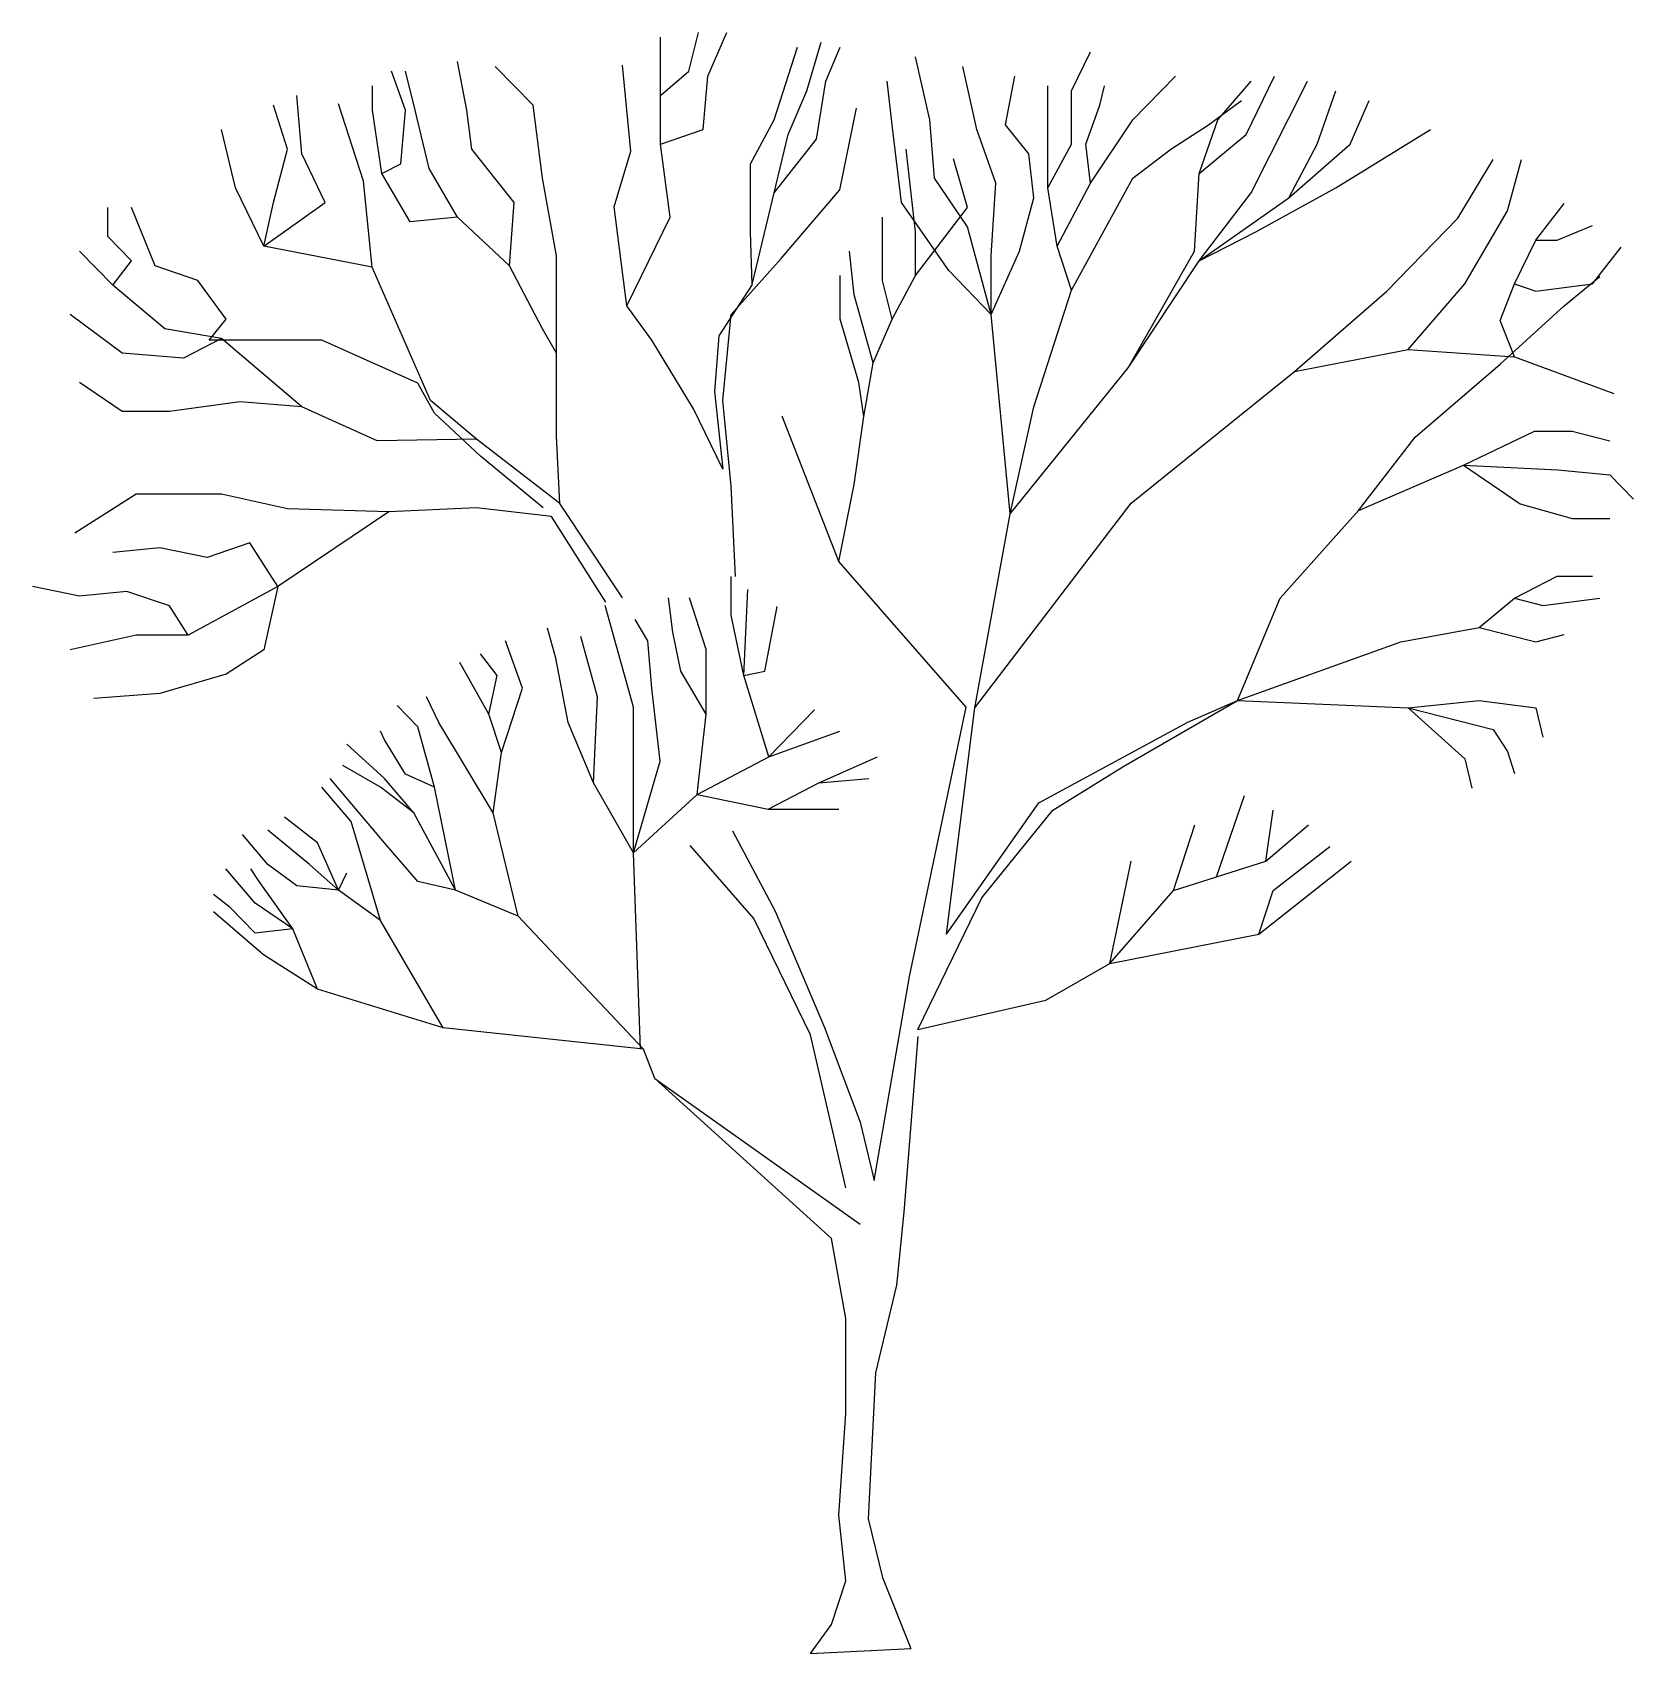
# Model space of a CAD drawing. Extents: x 327105 to 328150, y 67417 to 68475.
import ezdxf

# ---------------------------------------------------------------- set-up
doc = ezdxf.new("R2010")
doc.units = 0
doc.header["$MEASUREMENT"] = 0
doc.layers.get('0').update_dxf_attribs({"linetype": 'CONTINUOUS'})

msp = doc.modelspace()

# ---------------------------------------------------------------- linework, layer by layer
at = {"color": 7, "linetype": 'CONTINUOUS'}
for p, q in [((327533.4, 68449.6), (327539.6, 68474.9)), ((327545.7, 68446.4), (327558.1, 68474.9)), ((327514.9, 68433.7), (327514.9, 68471.8)), ((327588.9, 68417.9), (327604.3, 68465.4)), ((327610.4, 68436.9), (327619.7, 68468.6)), ((327622.8, 68443.2), (327632, 68465.4)), ((327388.6, 68424.2), (327382.4, 68455.9)), ((327495.6, 68397.5), (327490.1, 68453.6)), ((327690.5, 68417.9), (327681.3, 68459.1)), ((327783, 68436.9), (327795.3, 68462.2)), ((327348.5, 68424.2), (327339.3, 68449.6)), ((327354.7, 68424.2), (327348.5, 68449.6)), ((327431.7, 68427.4), (327407.1, 68452.7)), ((327514.9, 68433.7), (327533.4, 68449.6)), ((327542.7, 68411.5), (327545.7, 68446.4)), ((327616.6, 68405.2), (327622.8, 68443.2)), ((327665.9, 68414.7), (327662.8, 68443.2)), ((327721.3, 68411.5), (327712.1, 68452.7)), ((327739.8, 68414.7), (327746, 68446.4)), ((327841.5, 68436.9), (327850.8, 68446.4)), ((327878.5, 68417.9), (327900.1, 68443.2)), ((327897, 68408.3), (327915.4, 68446.4)), ((327900.1, 68370.3), (327937, 68443.2)), ((327280.8, 68395.7), (327277.7, 68433.7)), ((327327, 68424.2), (327327, 68440.1)), ((327514.9, 68402), (327514.9, 68433.7)), ((327598.1, 68408.3), (327610.4, 68436.9)), ((327767.6, 68411.5), (327767.6, 68440.1)), ((327783, 68402), (327783, 68436.9)), ((327801.5, 68427.4), (327804.5, 68440.1)), ((327823, 68417.9), (327841.5, 68436.9)), ((327943.2, 68402), (327955.5, 68436.9)), ((327271.5, 68398.8), (327262.3, 68427.4)), ((327321.2, 68377.9), (327304.9, 68428.4)), ((327333.1, 68383), (327327, 68424.2)), ((327345.5, 68389.3), (327348.5, 68424.2)), ((327363.9, 68386.1), (327354.7, 68424.2)), ((327391.7, 68398.8), (327388.6, 68424.2)), ((327437.9, 68379.8), (327431.7, 68427.4)), ((327631.8, 68372.3), (327642.7, 68425.6)), ((327792.2, 68402), (327801.5, 68427.4)), ((327872.3, 68414.7), (327893.9, 68430.5)), ((327964.8, 68402), (327977.1, 68430.5)), ((327237.6, 68373.5), (327228.4, 68411.5)), ((327514.9, 68402), (327542.7, 68411.5)), ((327573.5, 68389.3), (327588.9, 68417.9)), ((327672.1, 68364), (327665.9, 68414.7)), ((327693.6, 68379.8), (327690.5, 68417.9)), ((327733.7, 68376.6), (327721.3, 68411.5)), ((327755.2, 68395.7), (327739.8, 68414.7)), ((327767.6, 68373.5), (327767.6, 68411.5)), ((327795.3, 68376.6), (327823, 68417.9)), ((327847.7, 68398.8), (327872.3, 68414.7)), ((327866.2, 68383), (327878.5, 68417.9)), ((327955.5, 68373.5), (328017.1, 68411.5)), ((327521.1, 68354.4), (327514.9, 68402)), ((327588.9, 68370.3), (327598.1, 68408.3)), ((327588.9, 68370.3), (327616.6, 68405.2)), ((327767.6, 68373.5), (327783, 68402)), ((327795.3, 68376.6), (327792.2, 68402)), ((327866.2, 68383), (327897, 68408.3)), ((327924.7, 68367.1), (327943.2, 68402)), ((327924.7, 68367.1), (327964.8, 68402)), ((327262.3, 68364), (327271.5, 68398.8)), ((327296.2, 68364), (327280.8, 68395.7)), ((327419.4, 68364), (327391.7, 68398.8)), ((327484.7, 68361.1), (327495.6, 68397.5)), ((327681.3, 68344.9), (327675.1, 68398.8)), ((327715.2, 68360.8), (327705.9, 68392.5)), ((327758.3, 68367.1), (327755.2, 68395.7)), ((327823, 68379.8), (327847.7, 68398.8)), ((328034.9, 68353.8), (328058.1, 68392)), ((328067.3, 68358.6), (328076.6, 68392)), ((327333.1, 68383), (327345.5, 68389.3)), ((327351.6, 68351.3), (327333.1, 68383)), ((327382.4, 68354.4), (327363.9, 68386.1)), ((327447.1, 68329.1), (327437.9, 68379.8)), ((327573.5, 68344.9), (327573.5, 68389.3)), ((327715.2, 68348.1), (327693.6, 68379.8)), ((327783, 68306.9), (327823, 68379.8)), ((327863.1, 68332.2), (327866.2, 68383)), ((327256.1, 68335.4), (327237.6, 68373.5)), ((327326.7, 68321.9), (327321.2, 68377.9)), ((327574.6, 68310.6), (327588.9, 68370.3)), ((327593.6, 68327.5), (327631.8, 68372.3)), ((327730.6, 68329.1), (327733.7, 68376.6)), ((327773.7, 68335.4), (327767.6, 68373.5)), ((327773.7, 68335.4), (327795.3, 68376.6)), ((327866.2, 68325.9), (327900.1, 68370.3)), ((327903.1, 68344.9), (327955.5, 68373.5)), ((327154.4, 68341.8), (327154.4, 68360.8)), ((327185.2, 68322.7), (327169.8, 68360.8)), ((327256.1, 68335.4), (327262.3, 68364)), ((327256.1, 68335.4), (327296.2, 68364)), ((327416.3, 68322.7), (327419.4, 68364)), ((327492.8, 68296.6), (327484.7, 68361.1)), ((327702.9, 68319.6), (327672.1, 68364)), ((327681.3, 68316.4), (327715.2, 68360.8)), ((327749.1, 68332.2), (327758.3, 68367.1)), ((327866.2, 68325.9), (327924.7, 68367.1)), ((328039.6, 68310.9), (328067.3, 68358.6)), ((328085.9, 68339.5), (328104.4, 68363.4)), ((327382.4, 68354.4), (327351.6, 68351.3)), ((327416.3, 68322.7), (327382.4, 68354.4)), ((327492.8, 68296.6), (327521.1, 68354.4)), ((327659.7, 68313.2), (327659.7, 68354.4)), ((327730.6, 68291), (327715.2, 68348.1)), ((327988.6, 68306.1), (328034.9, 68353.8)), ((328099.8, 68339.5), (328122.9, 68349)), ((327169.8, 68325.9), (327154.4, 68341.8)), ((327574.6, 68310.6), (327573.5, 68344.9)), ((327681.3, 68316.4), (327681.3, 68344.9)), ((327866.2, 68325.9), (327903.1, 68344.9)), ((328072, 68310.9), (328085.9, 68339.5)), ((328085.9, 68339.5), (328099.8, 68339.5)), ((327157.5, 68310.1), (327135.9, 68332.2)), ((327326.7, 68321.9), (327256.1, 68335.4)), ((327447.1, 68265.7), (327447.1, 68329.1)), ((327560.9, 68291), (327593.6, 68327.5)), ((327641.2, 68303.7), (327638.2, 68332.2)), ((327730.6, 68291), (327749.1, 68332.2)), ((327730.6, 68291), (327730.6, 68329.1)), ((327783, 68306.9), (327773.7, 68335.4)), ((327819.9, 68256.1), (327863.1, 68332.2)), ((328122.9, 68310.9), (328141.5, 68334.8)), ((327157.5, 68310.1), (327169.8, 68325.9)), ((327213, 68313.2), (327185.2, 68322.7)), ((327364.8, 68234.9), (327326.7, 68321.9)), ((327437.9, 68281.5), (327416.3, 68322.7)), ((327632, 68287.9), (327632, 68316.4)), ((327665.9, 68287.9), (327681.3, 68316.4)), ((327730.6, 68291), (327702.9, 68319.6)), ((327819.9, 68256.1), (327866.2, 68325.9)), ((327191.4, 68281.5), (327157.5, 68310.1)), ((327231.5, 68287.9), (327213, 68313.2)), ((327574.6, 68310.6), (327552.8, 68277)), ((327665.9, 68287.9), (327659.7, 68313.2)), ((327758.3, 68230.8), (327783, 68306.9)), ((327928.4, 68253.7), (327988.6, 68306.1)), ((328002.5, 68268), (328039.6, 68310.9)), ((328062.7, 68287.1), (328072, 68310.9)), ((328072, 68310.9), (328085.9, 68306.1)), ((328085.9, 68306.1), (328122.9, 68310.9)), ((328104.4, 68296.6), (328127.6, 68315.7)), ((327509.2, 68274.2), (327492.8, 68296.6)), ((327653.6, 68259.3), (327641.2, 68303.7)), ((328062.7, 68258.5), (328104.4, 68296.6)), ((327163.7, 68265.7), (327129.8, 68291)), ((327220.4, 68274.2), (327231.5, 68287.9)), ((327555.5, 68234.9), (327560.9, 68291)), ((327644.3, 68246.6), (327632, 68287.9)), ((327653.6, 68259.3), (327665.9, 68287.9)), ((327742.9, 68161), (327730.6, 68291)), ((328072, 68263.2), (328062.7, 68287.1)), ((327228.4, 68275.2), (327191.4, 68281.5)), ((327228.4, 68275.2), (327203.7, 68262.5)), ((327294, 68274.2), (327220.4, 68274.2)), ((327280.8, 68230.8), (327228.4, 68275.2)), ((327356.6, 68246.2), (327294, 68274.2)), ((327447.1, 68265.7), (327437.9, 68281.5)), ((327536.4, 68229.3), (327509.2, 68274.2)), ((327552.8, 68277), (327550.1, 68240.6)), ((327203.7, 68262.5), (327163.7, 68265.7)), ((327447.1, 68211.8), (327447.1, 68265.7)), ((327928.4, 68253.7), (328002.5, 68268)), ((328002.5, 68268), (328072, 68263.2)), ((328072, 68263.2), (328136.8, 68239.4)), ((327647.4, 68224.4), (327653.6, 68259.3)), ((327742.9, 68161), (327819.9, 68256.1)), ((327821.8, 68167.9), (327928.4, 68253.7)), ((328007.1, 68210.8), (328062.7, 68258.5)), ((327163.7, 68227.6), (327135.9, 68246.6)), ((327367.5, 68226.5), (327356.6, 68246.2)), ((327647.4, 68224.4), (327644.3, 68246.6)), ((327240.7, 68234), (327194.5, 68227.6)), ((327280.8, 68230.8), (327240.7, 68234)), ((327394.8, 68209.7), (327364.8, 68234.9)), ((327550.1, 68240.6), (327555.5, 68190.1)), ((327560.9, 68178.9), (327555.5, 68234.9)), ((327194.5, 68227.6), (327163.7, 68227.6)), ((327330.1, 68208.6), (327280.8, 68230.8)), ((327397.5, 68198.5), (327367.5, 68226.5)), ((327555.5, 68190.1), (327536.4, 68229.3)), ((327631.1, 68129.7), (327594.2, 68224.7)), ((327641.2, 68180.1), (327647.4, 68224.4)), ((327742.9, 68161), (327758.3, 68230.8)), ((327449.2, 68167.7), (327447.1, 68211.8)), ((327970.1, 68163.1), (328007.1, 68210.8)), ((328038.7, 68192.7), (328084.9, 68214.9)), ((328084.9, 68214.9), (328109.6, 68214.9)), ((328109.6, 68214.9), (328134.2, 68208.6)), ((327394.8, 68209.7), (327330.1, 68208.6)), ((327449.2, 68167.7), (327394.8, 68209.7)), ((327438.4, 68164.9), (327397.5, 68198.5)), ((327970.1, 68163.1), (328038.7, 68192.7)), ((328038.7, 68192.7), (328100.3, 68189.6)), ((328038.7, 68192.7), (328075.7, 68167.4)), ((328100.3, 68189.6), (328134.2, 68186.4)), ((327563.7, 68120), (327560.9, 68178.9)), ((327631.1, 68129.7), (327641.2, 68180.1)), ((328134.2, 68186.4), (328149.6, 68170.5)), ((327172.9, 68173.7), (327132.9, 68148.3)), ((327228.4, 68173.7), (327172.9, 68173.7)), ((327271.5, 68164.2), (327228.4, 68173.7)), ((327337.6, 68162.1), (327265.3, 68113.5)), ((327337.6, 68162.1), (327271.5, 68164.2)), ((327394.8, 68164.9), (327337.6, 68162.1)), ((327443.8, 68159.2), (327394.8, 68164.9)), ((327479.2, 68103.2), (327443.8, 68159.2)), ((327490.1, 68106), (327449.2, 68167.7)), ((327719.9, 68034.4), (327821.8, 68167.9)), ((327719.9, 68034.4), (327742.9, 68161)), ((327919.1, 68105.9), (327970.1, 68163.1)), ((328075.7, 68167.4), (328109.6, 68157.9)), ((328109.6, 68157.9), (328134.2, 68157.9)), ((327188.3, 68138.8), (327157.5, 68135.7)), ((327219.1, 68132.5), (327188.3, 68138.8)), ((327246.9, 68142), (327219.1, 68132.5)), ((327265.3, 68113.5), (327246.9, 68142)), ((327714.2, 68034.8), (327631.1, 68129.7)), ((327560.9, 68094.8), (327560.9, 68120)), ((328072, 68105.9), (328099.8, 68120.2)), ((328099.8, 68120.2), (328122.9, 68120.2)), ((327135.9, 68107.1), (327105.1, 68113.5)), ((327166.8, 68110.3), (327135.9, 68107.1)), ((327194.5, 68100.8), (327166.8, 68110.3)), ((327265.3, 68113.5), (327206.8, 68081.8)), ((327265.3, 68113.5), (327256.1, 68072.2)), ((327522.8, 68083.6), (327520.1, 68106)), ((327544.6, 68072.3), (327533.7, 68106)), ((327569.1, 68055.5), (327571.8, 68111.6)), ((327891.3, 68039.2), (327919.1, 68105.9)), ((328048.8, 68086.8), (328072, 68105.9)), ((328072, 68105.9), (328090.5, 68101.1)), ((328090.5, 68101.1), (328127.6, 68105.9)), ((327206.8, 68081.8), (327194.5, 68100.8)), ((327497.3, 68034.8), (327478.8, 68101.2)), ((327569.1, 68055.5), (327560.9, 68094.8)), ((327582.8, 68058.3), (327590.9, 68100.4)), ((327446.5, 68066.7), (327441.1, 68086.4)), ((327506.5, 68078), (327498.3, 68092)), ((327528.2, 68058.3), (327522.8, 68083.6)), ((327997.9, 68077.3), (328048.8, 68086.8)), ((328048.8, 68086.8), (328085.9, 68077.3)), ((327172.9, 68081.8), (327129.8, 68072.2)), ((327206.8, 68081.8), (327172.9, 68081.8)), ((327424.8, 68047.1), (327413.8, 68078)), ((327473.8, 68041.5), (327462.9, 68080.8)), ((327509.2, 68047.1), (327506.5, 68078)), ((327891.3, 68039.2), (327997.9, 68077.3)), ((328085.9, 68077.3), (328104.4, 68082.1)), ((327256.1, 68072.2), (327231.5, 68056.4)), ((327402.9, 68030.3), (327383.9, 68063.9)), ((327408.4, 68055.5), (327397.5, 68069.5)), ((327454.7, 68024.7), (327446.5, 68066.7)), ((327544.6, 68030.3), (327544.6, 68072.3)), ((327231.5, 68056.4), (327188.3, 68043.7)), ((327402.9, 68030.3), (327408.4, 68055.5)), ((327544.6, 68030.3), (327528.2, 68058.3)), ((327569.1, 68055.5), (327582.8, 68058.3)), ((327585.5, 68002.3), (327569.1, 68055.5)), ((327188.3, 68043.7), (327145.2, 68040.5)), ((327370.2, 68024.7), (327362.1, 68041.5)), ((327411.1, 68005.1), (327424.8, 68047.1)), ((327471.1, 67985.4), (327473.8, 68041.5)), ((327514.6, 67999.5), (327509.2, 68047.1)), ((327356.6, 68021.9), (327343, 68035.9)), ((327497.3, 67939.8), (327497.3, 68034.8)), ((327585.5, 68002.3), (327615.4, 68033.1)), ((327677.3, 67859), (327714.2, 68034.8)), ((327701.4, 67886.6), (327719.9, 68034.4)), ((327817.2, 67996.2), (327891.3, 68039.2)), ((327858.9, 68024.9), (327891.3, 68039.2)), ((327891.3, 68039.2), (328002.5, 68034.4)), ((328002.5, 68034.4), (328048.8, 68039.2)), ((328002.5, 68034.4), (328058.1, 68020.1)), ((328002.5, 68034.4), (328039.6, 68001)), ((328048.8, 68039.2), (328085.9, 68034.4)), ((328085.9, 68034.4), (328090.5, 68015.3)), ((327367.5, 67982.6), (327356.6, 68021.9)), ((327405.7, 67965.8), (327370.2, 68024.7)), ((327411.1, 68005.1), (327402.9, 68030.3)), ((327471.1, 67985.4), (327454.7, 68024.7)), ((327538.8, 67977.8), (327544.6, 68030.3)), ((327761.6, 67972.4), (327858.9, 68024.9)), ((328058.1, 68020.1), (328067.3, 68005.8)), ((327334.8, 67988.2), (327310.3, 68010.7)), ((327334.8, 68013.5), (327332.1, 68019.1)), ((327348.5, 67991), (327334.8, 68013.5)), ((327585.5, 68002.3), (327631.8, 68019.1)), ((327405.7, 67965.8), (327411.1, 68005.1)), ((327497.3, 67939.8), (327514.6, 67999.5)), ((327538.8, 67977.8), (327585.5, 68002.3)), ((327618.2, 67985.4), (327656.3, 68002.3)), ((328039.6, 68001), (328044.2, 67981.9)), ((328067.3, 68005.8), (328072, 67991.5)), ((327315.8, 67968.6), (327299.4, 67988.2)), ((327332.1, 67982.6), (327307.6, 67996.7)), ((327353.9, 67965.8), (327334.8, 67988.2)), ((327367.5, 67982.6), (327348.5, 67991)), ((327618.2, 67985.4), (327650.8, 67988.2)), ((327770.8, 67967.6), (327817.2, 67996.2)), ((327313.1, 67960.2), (327294, 67982.6)), ((327353.9, 67965.8), (327332.1, 67982.6)), ((327381.2, 67915.4), (327367.5, 67982.6)), ((327497.3, 67939.8), (327471.1, 67985.4)), ((327497.3, 67939.8), (327538.8, 67977.8)), ((327538.8, 67977.8), (327585, 67968.3)), ((327585, 67968.3), (327618.2, 67985.4)), ((327334.8, 67946.2), (327315.8, 67968.6)), ((327585, 67968.3), (327631.1, 67968.3)), ((327701.4, 67886.6), (327761.6, 67972.4)), ((327724.5, 67910.4), (327770.8, 67967.6)), ((327877.6, 67924.1), (327895.9, 67977.2)), ((327909.8, 67934.3), (327914.5, 67967.6)), ((327291.2, 67946.2), (327269.5, 67963)), ((327332.1, 67895.7), (327313.1, 67960.2)), ((327381.2, 67915.4), (327353.9, 67965.8)), ((327422, 67898.5), (327405.7, 67965.8)), ((327849.6, 67915.2), (327863.5, 67958.1)), ((327909.8, 67934.3), (327937.6, 67958.1)), ((327258.6, 67932.2), (327242.2, 67951.8)), ((327285.8, 67932.2), (327258.6, 67954.6)), ((327304.9, 67915.4), (327291.2, 67946.2)), ((327356.6, 67921), (327334.8, 67946.2)), ((327561.9, 67954), (327589.6, 67901.8)), ((327501.9, 67811.6), (327497.3, 67939.8)), ((327575.8, 67897), (327534.2, 67944.5)), ((327914.5, 67915.2), (327951.5, 67943.8)), ((327250.4, 67906.9), (327231.3, 67929.4)), ((327253.1, 67921), (327247.7, 67929.4)), ((327277.6, 67918.2), (327258.6, 67932.2)), ((327304.9, 67915.4), (327285.8, 67932.2)), ((327304.9, 67915.4), (327310.3, 67926.6)), ((327807.9, 67867.5), (327821.8, 67934.3)), ((327849.6, 67915.2), (327909.8, 67934.3)), ((327905.2, 67886.6), (327965.4, 67934.3)), ((327274.9, 67890.1), (327253.1, 67921)), ((327304.9, 67915.4), (327277.6, 67918.2)), ((327332.1, 67895.7), (327304.9, 67915.4)), ((327381.2, 67915.4), (327356.6, 67921)), ((327422, 67898.5), (327381.2, 67915.4)), ((327807.9, 67867.5), (327849.6, 67915.2)), ((327905.2, 67886.6), (327914.5, 67915.2)), ((327234.1, 67904.1), (327223.2, 67912.5)), ((327250.4, 67887.3), (327234.1, 67904.1)), ((327274.9, 67890.1), (327250.4, 67906.9)), ((327682.8, 67824.6), (327724.5, 67910.4)), ((327255.8, 67873.3), (327223.2, 67901.3)), ((327373, 67825.6), (327332.1, 67895.7)), ((327503.8, 67811.6), (327422, 67898.5)), ((327612.7, 67821.1), (327575.8, 67897)), ((327589.6, 67901.8), (327621.9, 67825.8)), ((327274.9, 67890.1), (327250.4, 67887.3)), ((327291.2, 67850.9), (327274.9, 67890.1)), ((327807.9, 67867.5), (327905.2, 67886.6)), ((327291.2, 67850.9), (327255.8, 67873.3)), ((327766.2, 67843.7), (327807.9, 67867.5)), ((327373, 67825.6), (327291.2, 67850.9)), ((327654.2, 67726.1), (327677.3, 67859)), ((327682.8, 67824.6), (327766.2, 67843.7)), ((327503.8, 67811.6), (327373, 67825.6)), ((327635.8, 67721.3), (327612.7, 67821.1)), ((327621.9, 67825.8), (327645, 67764.1)), ((327682.8, 67819.9), (327673.6, 67705.4)), ((327511.2, 67792.6), (327503.8, 67811.6)), ((327511.2, 67792.6), (327645, 67697.6)), ((327626.5, 67688.1), (327511.2, 67792.6)), ((327645, 67764.1), (327654.2, 67726.1)), ((327673.6, 67705.4), (327668.9, 67657.8)), ((327635.8, 67635.9), (327626.5, 67688.1)), ((327668.9, 67657.8), (327655, 67600.5)), ((327635.8, 67574.1), (327635.8, 67635.9)), ((327655, 67600.5), (327650.4, 67505.2)), ((327631.1, 67507.6), (327635.8, 67574.1)), ((327635.8, 67464.9), (327631.1, 67507.6)), ((327650.4, 67505.2), (327659.7, 67467)), ((327626.5, 67436.4), (327635.8, 67464.9)), ((327659.7, 67467), (327678.2, 67420.7)), ((327612.7, 67417.4), (327626.5, 67436.4)), ((327612.7, 67417.4), (327678.2, 67420.7))]:
    msp.add_line(p, q, dxfattribs=at)

doc.saveas('drawing.dxf')
